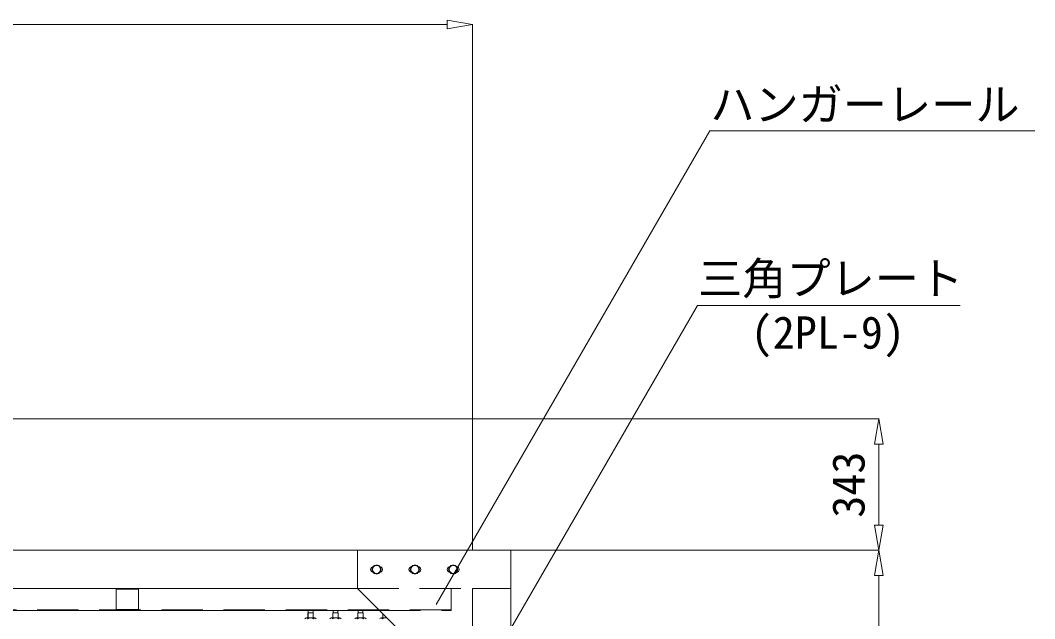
# Model space of a CAD drawing. Units: millimetres, scale not verified. Extents: x -12090 to 12090, y -18325 to 18325.
# Drawn here: x 171 to 2816, y -10211 to -8650 of the extents above; entities that cross this region are included whole.
import ezdxf
from ezdxf.enums import TextEntityAlignment as Align

# ---------------------------------------------------------------- set-up
doc = ezdxf.new("R2010")
doc.units = ezdxf.units.MM
doc.header["$LTSCALE"] = 90
doc.linetypes.add('DASHED1', pattern=[1.8, 1.2, -0.6])
for name, color, linetype, lineweight in [('0-6_ﾎﾞﾙﾄ類', 134, 'Continuous', 18), ('0-B_寸法', 134, 'Continuous', 18), ('1-7_吊車', 134, 'DASHED1', 18), ('1-A_標準柱', 134, 'Continuous', 18), ('1-B_文字', 134, 'Continuous', 18), ('1-D_連結用梁45', 134, 'Continuous', 18)]:
    doc.layers.add(name, color=color, linetype=linetype, lineweight=lineweight)
doc.styles.add('ＭＳ ゴシック', font='')
doc.styles.get('ＭＳ ゴシック').set_extended_font_data('MS Gothic')

msp = doc.modelspace()

# ---------------------------------------------------------------- linework, layer by layer
at = {"layer": '0-6_ﾎﾞﾙﾄ類'}
for p, q in [((916.69, -10209.44), (938.93, -10209.44)), ((916.69, -10209.44), (920.3, -10209.44)), ((935.31, -10209.44), (938.93, -10209.44)), ((981.68, -10209.44), (1003.93, -10209.44)), ((981.68, -10209.44), (985.31, -10209.44)), ((1000.3, -10209.44), (1003.93, -10209.44)), ((1046.68, -10209.44), (1068.93, -10209.44)), ((1046.68, -10209.44), (1050.31, -10209.44)), ((1065.3, -10209.44), (1068.93, -10209.44)), ((1111.68, -10209.44), (1126.24, -10209.44)), ((1111.68, -10209.44), (1115.31, -10209.44))]:
    msp.add_line(p, q, dxfattribs=at)
for points in [[(1105.87, -10072.5), (1111.93, -10083), (1105.87, -10093.5), (1093.74, -10093.5), (1087.69, -10083), (1093.74, -10072.5)], [(1205.87, -10072.5), (1211.93, -10083), (1205.87, -10093.5), (1193.74, -10093.5), (1187.68, -10083), (1193.74, -10072.5)], [(1305.87, -10072.5), (1311.93, -10083), (1305.87, -10093.5), (1293.74, -10093.5), (1287.68, -10083), (1293.74, -10072.5)]]:
    msp.add_lwpolyline(points, close=True, dxfattribs=at)
for centre in [(1099.81, -10083), (1199.81, -10083), (1299.81, -10083)]:
    msp.add_circle(centre, 10.5, dxfattribs=at)
for centre, radius, start, end in [((1099.81, -10083), 11.35, 127.685, 172.315), ((1099.81, -10083), 11, 132.659, 167.341), ((1099.81, -10083), 11.35, 67.685, 112.315), ((1099.81, -10083), 11, 72.659, 107.341), ((1099.81, -10083), 11.35, 7.685, 52.315), ((1099.81, -10083), 11, 12.659, 47.341), ((1199.81, -10083), 11.35, 127.685, 172.315), ((1199.81, -10083), 11, 132.659, 167.341), ((1199.81, -10083), 11.35, 67.685, 112.315), ((1199.81, -10083), 11, 72.659, 107.341), ((1199.81, -10083), 11.35, 7.685, 52.315), ((1199.81, -10083), 11, 12.659, 47.341), ((1299.81, -10083), 11.35, 127.685, 172.315), ((1299.81, -10083), 11, 132.659, 167.341), ((1299.81, -10083), 11.35, 67.685, 112.315), ((1299.81, -10083), 11, 72.659, 107.341), ((1299.81, -10083), 11.35, 7.685, 52.315), ((1299.81, -10083), 11, 12.659, 47.341), ((1099.81, -10083), 11.35, 187.685, 232.315), ((1099.81, -10083), 11, 192.659, 227.341), ((1099.81, -10083), 11.35, 247.685, 292.315), ((1099.81, -10083), 11, 252.659, 287.341), ((1099.81, -10083), 11.35, 307.685, 352.315), ((1099.81, -10083), 11, 312.659, 347.341), ((1199.81, -10083), 11.35, 187.685, 232.315), ((1199.81, -10083), 11, 192.659, 227.341), ((1199.81, -10083), 11.35, 247.685, 292.315), ((1199.81, -10083), 11, 252.659, 287.341), ((1199.81, -10083), 11.35, 307.685, 352.315), ((1199.81, -10083), 11, 312.659, 347.341), ((1299.81, -10083), 11.35, 187.685, 232.315), ((1299.81, -10083), 11, 192.659, 227.341), ((1299.81, -10083), 11.35, 247.685, 292.315), ((1299.81, -10083), 11, 252.659, 287.341), ((1299.81, -10083), 11.35, 307.685, 352.315), ((1299.81, -10083), 11, 312.659, 347.341), ((916.69, -10213.72), 4.28, 32.227, 147.773), ((927.81, -10224.5), 15.07, 60.137, 119.863), ((938.93, -10213.72), 4.28, 32.227, 147.773), ((981.68, -10213.72), 4.28, 32.227, 147.773), ((992.81, -10224.5), 15.07, 60.137, 119.863), ((1003.93, -10213.72), 4.28, 32.227, 147.773), ((1046.68, -10213.72), 4.28, 32.227, 147.773), ((1057.81, -10224.5), 15.07, 60.137, 119.863), ((1068.93, -10213.72), 4.28, 32.227, 147.773), ((1111.68, -10213.72), 4.28, 32.227, 147.773), ((1122.8, -10224.5), 15.07, 74.706, 119.863)]:
    msp.add_arc(centre, radius, start, end, dxfattribs=at)
at = {"layer": '0-B_寸法'}
for p, q in [((1283.81, -8650.4), (1349.81, -8661.4)), ((1283.81, -8650.4), (1283.81, -8672.4)), ((-9384.19, -8661.4), (1283.81, -8661.4)), ((1349.81, -8661.4), (1283.81, -8672.4)), ((1349.81, -10032), (1349.81, -8660.4)), ((-243.19, -9690), (2410.8, -9690)), ((2398.81, -9756), (2409.8, -9690)), ((2409.8, -9690), (2420.81, -9756)), ((2398.81, -9756), (2420.81, -9756)), ((2409.8, -9756), (2409.8, -9967)), ((2398.81, -9967), (2409.8, -10033)), ((2398.81, -9967), (2420.81, -9967)), ((2409.8, -10033), (2420.81, -9967)), ((1450.81, -10033), (2410.8, -10033)), ((1450.81, -10033), (2410.8, -10033)), ((2398.81, -10099), (2409.8, -10033)), ((2409.8, -10033), (2420.81, -10099)), ((2398.81, -10099), (2420.81, -10099)), ((2409.8, -10099), (2409.8, -14467))]:
    msp.add_line(p, q, dxfattribs=at)
at = {"layer": '1-7_吊車', "linetype": 'Continuous'}
for p, q in [((919.87, -10209.44), (919.87, -10209.4)), ((921.11, -10209.44), (921.11, -10196.4)), ((921.55, -10196.4), (921.55, -10190)), ((934.06, -10196.4), (934.06, -10190)), ((934.51, -10209.44), (934.51, -10196.4)), ((935.75, -10209.44), (935.75, -10209.4)), ((984.87, -10209.44), (984.87, -10209.4)), ((986.1, -10209.44), (986.1, -10196.4)), ((986.55, -10196.4), (986.55, -10190)), ((999.05, -10196.4), (999.05, -10190)), ((999.5, -10209.44), (999.5, -10196.4)), ((1000.75, -10209.44), (1000.75, -10209.4)), ((1049.87, -10209.44), (1049.87, -10209.4)), ((1051.11, -10209.44), (1051.11, -10196.4)), ((1051.56, -10196.4), (1051.56, -10190)), ((1064.06, -10196.4), (1064.06, -10190)), ((1064.51, -10209.44), (1064.51, -10196.4)), ((1065.74, -10209.44), (1065.74, -10209.4)), ((1114.87, -10209.44), (1114.87, -10209.4)), ((1116.11, -10209.44), (1116.11, -10199.3))]:
    msp.add_line(p, q, dxfattribs=at)
for points in [[(919.87, -10209.4), (920.81, -10209.4), (920.81, -10196.4), (927.81, -10196.4)], [(935.75, -10209.4), (934.8, -10209.4), (934.8, -10196.4), (927.81, -10196.4)], [(984.87, -10209.4), (985.81, -10209.4), (985.81, -10196.4), (992.81, -10196.4)], [(1000.75, -10209.4), (999.81, -10209.4), (999.81, -10196.4), (992.81, -10196.4)], [(1049.87, -10209.4), (1050.8, -10209.4), (1050.8, -10196.4), (1057.81, -10196.4)], [(1065.74, -10209.4), (1064.81, -10209.4), (1064.81, -10196.4), (1057.81, -10196.4)], [(1114.87, -10209.4), (1115.81, -10209.4), (1115.81, -10199)]]:
    msp.add_lwpolyline(points, dxfattribs=at)
at = {"layer": '1-A_標準柱', "linetype": 'DASHED1'}
for q in [(1349.81, -10433), (1449.81, -10133)]:
    msp.add_line((1349.81, -10133), q, dxfattribs=at)
at = {"layer": '1-A_標準柱'}
msp.add_lwpolyline([(1049.81, -10033), (1449.81, -10033), (1449.81, -10433), (1349.81, -10433), (1049.81, -10133)], close=True, dxfattribs=at)
for centre, start, end in [((1091.81, -10083), 90.3581, 269.6419), ((1107.81, -10083), 270.3581, 89.6419), ((1191.81, -10083), 90.3581, 269.6419), ((1207.81, -10083), 270.3581, 89.6419), ((1291.81, -10083), 90.3581, 269.6419), ((1307.81, -10083), 270.3581, 89.6419)]:
    msp.add_arc(centre, 7.5, start, end, dxfattribs=at)
at = {"layer": '1-B_文字'}
for p, q in [((1969.08, -8939.16), (2816.19, -8939.16)), ((1937.28, -9394.24), (2621.39, -9394.24))]:
    msp.add_line(p, q, dxfattribs=at)
for points in [[(1255.59, -10174.21), (1968.65, -8939.16), (1969.08, -8939.16)], [(1414.62, -10298.77), (1936.84, -9394.24), (1937.28, -9394.24)]]:
    msp.add_lwpolyline(points, dxfattribs=at)
at = {"layer": '1-D_連結用梁45'}
for p, q in [((1449.81, -10033), (-3129.89, -10033)), ((478.81, -10134.6), (420.8, -10134.6)), ((449.81, -10133), (1049.81, -10133))]:
    msp.add_line(p, q, dxfattribs=at)
at = {"layer": '1-D_連結用梁45', "linetype": 'DASHED1'}
for p, q in [((1049.81, -10133), (1449.81, -10133)), ((1294.8, -10190), (1294.8, -10133)), ((1294.8, -10188.4), (-3150.19, -10188.4)), ((1106.81, -10190), (1294.8, -10190))]:
    msp.add_line(p, q, dxfattribs=at)
at = {"layer": '1-D_連結用梁45'}
for points in [[(-3144.19, -10033), (-3144.19, -10133), (1049.81, -10133)], [(449.81, -10133), (-3150.19, -10133), (-3150.19, -10190), (449.81, -10190), (449.81, -10187)], [(1106.81, -10190), (449.81, -10190), (449.81, -10187)]]:
    msp.add_lwpolyline(points, dxfattribs=at)
msp.add_lwpolyline([(420.8, -10187), (478.81, -10187), (478.81, -10133), (420.8, -10133)], close=True, dxfattribs=at)

# ---------------------------------------------------------------- texts
at = {"layer": '0-B_寸法', "style": 'ＭＳ ゴシック'}
msp.add_text('343', height=84.46, rotation=90, dxfattribs=at).set_placement((2397.92, -9947.9), align=Align.BOTTOM_LEFT)
at = {"layer": '1-B_文字', "style": 'ＭＳ ゴシック'}
for s, p in [('ハンガーレール', (1970.28, -8937.42)), ('三角プレート', (1938.47, -9391.49)), ('(2PL-9)', (2075.59, -9532.37))]:
    msp.add_text(s, height=84.46, dxfattribs=at).set_placement(p, align=Align.BOTTOM_LEFT)

doc.saveas('drawing.dxf')
